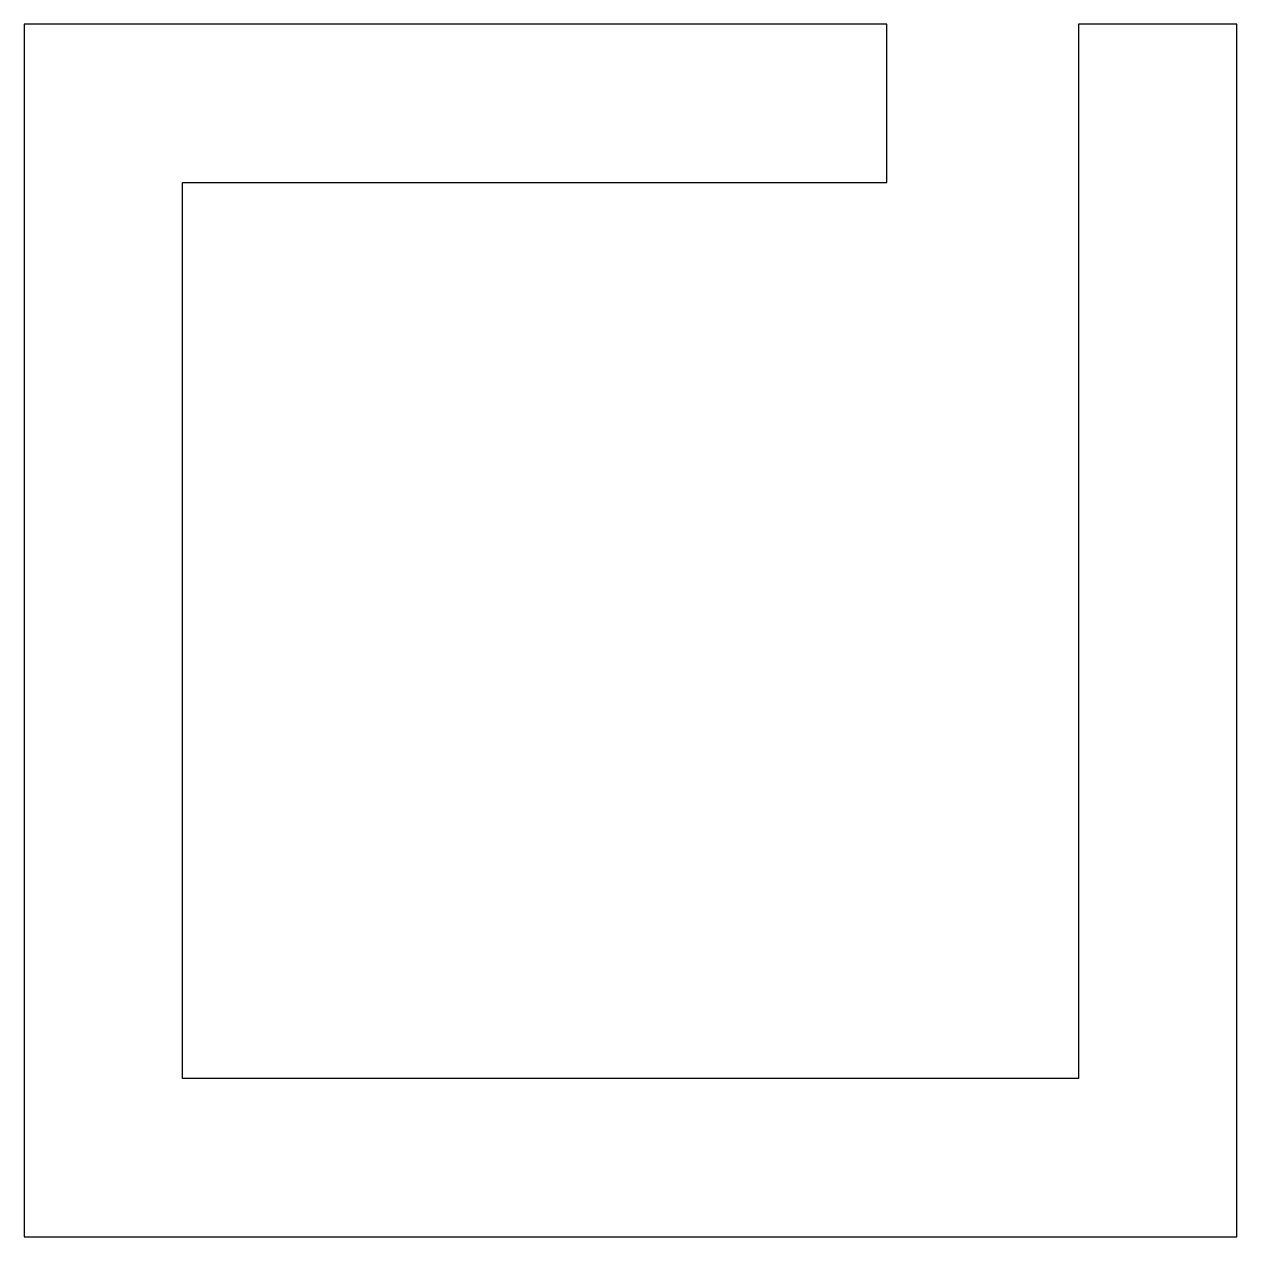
# Model space of a CAD drawing. Header units: millimetres. Extents: x -19 to 127, y -19 to 127.
import ezdxf

# ---------------------------------------------------------------- set-up
doc = ezdxf.new("R2010")
doc.units = ezdxf.units.MM
doc.layers.get('0').update_dxf_attribs({"linetype": 'CONTINUOUS'})

msp = doc.modelspace()

# ---------------------------------------------------------------- linework, layer by layer
msp.add_lwpolyline([(107.95, 0), (0, 0), (0, 107.95), (84.84, 107.95), (84.84, 127), (-19.05, 127), (-19.05, -19.05), (127, -19.05), (127, 127), (107.95, 127), (107.95, 107.95)], close=True)

doc.saveas('drawing.dxf')
